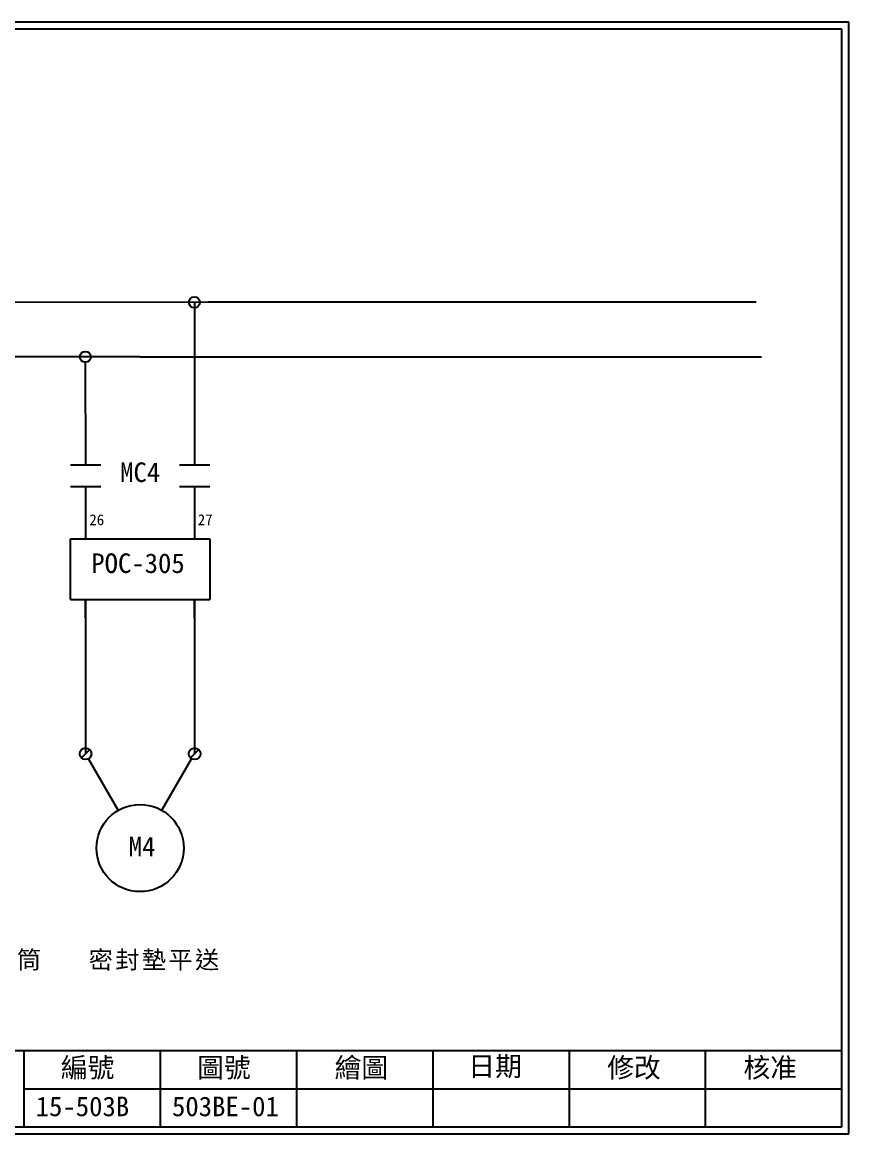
# Model space of a CAD drawing. Extents: x 10 to 297, y 3 to 207.
# Drawn here: x 145.4 to 297, y 3 to 207 of the extents above; entities that cross this region are included whole.
import ezdxf

# ---------------------------------------------------------------- set-up
doc = ezdxf.new("R2010")
doc.units = 0
doc.layers.get('0').update_dxf_attribs({"linetype": 'CONTINUOUS'})
doc.layers.add('圖框層', color=7, linetype='CONTINUOUS')
doc.layers.add('標尺寸層', color=3, linetype='CONTINUOUS')
doc.styles.add('STSL', font='kaiu.ttf')
doc.styles.add('標楷體', font='kaiu.ttf')

msp = doc.modelspace()

# ---------------------------------------------------------------- linework, layer by layer
for p, q in [((176.96, 155.57), (176.98, 125.76)), ((156.96, 144.57), (156.98, 125.76)), ((156.98, 121.79), (156.99, 112.16)), ((176.98, 121.79), (176.99, 112.16)), ((156.99, 101.02), (157.01, 72.72)), ((176.99, 101.02), (177.01, 72.72)), ((157.77, 73.49), (156.25, 71.97)), ((177.77, 73.49), (176.25, 71.97)), ((163, 62.36), (157.55, 71.8)), ((171, 62.36), (176.46, 71.81))]:
    msp.add_line(p, q)
for centre, radius in [((176.96, 155.57), 1), ((156.96, 145.57), 1), ((157.01, 72.73), 1.07), ((177.01, 72.73), 1.07), ((167, 55.43), 8)]:
    msp.add_circle(centre, radius)
at = {"layer": '圖框層', "color": 7}
for p, q in [((297, 206.97), (10, 206.97)), ((297, 3), (297, 206.97)), ((295.75, 205.72), (11.25, 205.72)), ((295.75, 4.25), (295.75, 205.72)), ((11.25, 18.25), (295.75, 18.25)), ((145.75, 4.25), (145.75, 18.25)), ((170.75, 4.25), (170.75, 18.25)), ((195.75, 4.25), (195.75, 18.25)), ((220.75, 4.25), (220.75, 18.25)), ((245.75, 4.25), (245.75, 18.25)), ((270.75, 4.25), (270.75, 18.25)), ((145.75, 11.25), (295.75, 11.25)), ((11.25, 4.25), (295.75, 4.25)), ((10, 3), (297, 3))]:
    msp.add_line(p, q, dxfattribs=at)
at = {"layer": '標尺寸層', "color": 7}
for p, q in [((79.25, 155.57), (179.49, 155.65)), ((179.49, 155.65), (280, 155.65)), ((166.94, 145.57), (97.51, 145.57)), ((166.94, 145.57), (261.14, 145.57)), ((261.14, 145.57), (281, 145.57)), ((154.26, 125.76), (159.82, 125.76)), ((174.26, 125.76), (179.82, 125.76)), ((154.26, 121.79), (159.82, 121.79)), ((174.26, 121.79), (179.82, 121.79)), ((154.21, 112.16), (159.77, 112.16)), ((154.21, 101.02), (154.21, 112.16)), ((159.77, 112.16), (174.21, 112.16)), ((174.21, 112.16), (179.77, 112.16)), ((179.77, 112.16), (179.77, 101.02)), ((154.21, 101.02), (159.77, 101.02)), ((156.98, 97.68), (156.98, 101.02)), ((159.77, 101.02), (174.21, 101.02)), ((174.21, 101.02), (179.77, 101.02)), ((176.98, 97.68), (176.98, 101.02))]:
    msp.add_line(p, q, dxfattribs=at)

# ---------------------------------------------------------------- texts
at = {"color": 0, "char_height": 3.25, "width": 29.841, "attachment_point": 2, "style": '標楷體'}
for s, insert in [('{\\T1.1;\\P密封墊振動筒}', (134.66, 41.97)), ('{\\T1.1;\\P密封墊平送}', (169.78, 41.97))]:
    msp.add_mtext(s, dxfattribs=dict(at, insert=insert))
at = {"layer": '圖框層', "color": 4, "style": 'STSL'}
for s, height, p in [('MC4', 3.6, (163.34, 122.59)), ('26', 2, (157.7, 114.67)), ('27', 2, (177.59, 114.67)), ('POC-305', 3.6, (158.05, 105.9)), ('M4', 3.6, (164.92, 53.9)), ('編號', 3.6, (152.47, 13.34)), ('圖號', 3.6, (177.47, 13.34)), ('繪圖', 3.6, (202.69, 13.34)), ('日期', 3.6, (227.22, 13.59)), ('修改', 3.6, (252.69, 13.34)), ('核准', 3.6, (277.69, 13.34)), ('15-503B', 3.6, (147.86, 6.22)), ('503BE-01', 3.6, (172.86, 6.22))]:
    msp.add_text(s, height=height, dxfattribs=at).set_placement(p)

doc.saveas('drawing.dxf')
